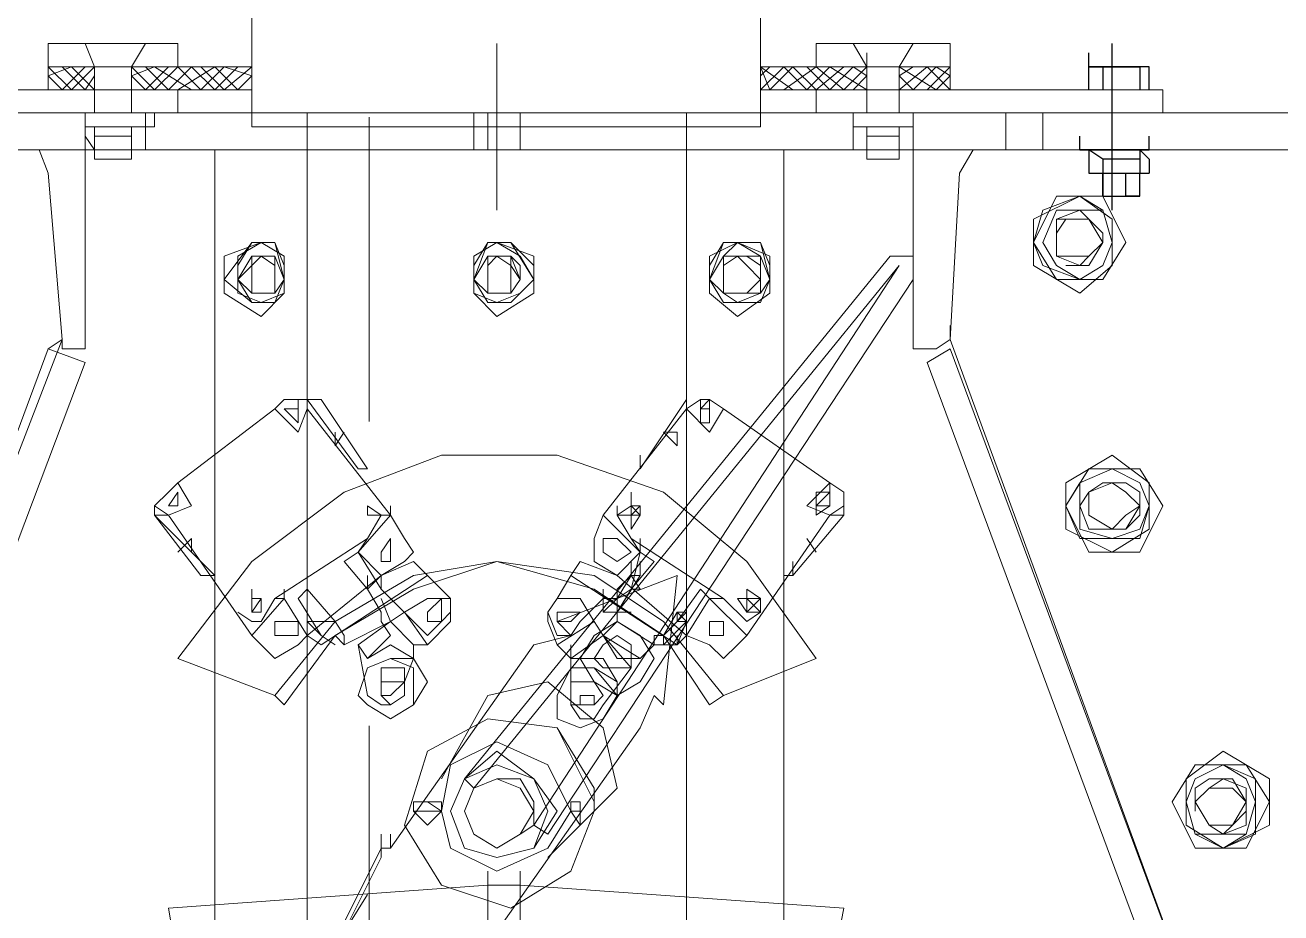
# Model space of a CAD drawing. Header units: millimetres. Extents: x 3220 to 226993, y 817 to 176024.
# Drawn here: x 158160.7 to 158553.4, y 89200.1 to 89477.9 of the extents above; entities that cross this region are included whole.
import ezdxf

# ---------------------------------------------------------------- set-up
doc = ezdxf.new("R2010")
doc.units = ezdxf.units.MM
doc.linetypes.add('AXES', pattern=[50.8, 31.75, -6.35, 6.35, -6.35])
doc.layers.add('Axe', color=1, linetype='AXES', lineweight=9)

# ---------------------------------------------------------------- blocks, each defined once
blk = doc.blocks.new('section c-d')
at = {"layer": 'Axe', "ltscale": 15}
blk.add_line((9000, -4000), (9000, 33323.92), dxfattribs=at)
blk = doc.blocks.new('ligne broyage L 2')
at = {"color": 7, "linetype": 'Continuous', "lineweight": 5, "true_color": 0x000007}
for points in [[(-76.67, 11641.87), (-76.67, 11909.49), (-76.67, 11909.49)], [(-76.67, 11641.87), (82.46, 11641.87), (82.46, 11686.71)], [(-140.32, 11660.67), (-140.32, 11665.01)], [(115.73, 11660.67), (115.73, 11665.01)], [(141.76, 11660.67), (141.76, 11665.01)], [(-140.32, 11657.78), (-133.09, 11660.67)], [(-133.09, 11653.44), (-140.32, 11660.67)], [(-135.98, 11653.44), (-128.75, 11660.67)], [(-128.75, 11653.44), (-135.98, 11660.67)], [(-133.09, 11653.44), (-125.85, 11660.67)], [(-125.85, 11653.44), (-133.09, 11660.67)], [(-125.85, 11657.78), (-125.85, 11660.67)], [(-114.28, 11660.67), (-109.94, 11660.67)], [(-114.28, 11657.78), (-107.05, 11660.67)], [(-107.05, 11653.44), (-114.28, 11660.67)], [(-109.94, 11653.44), (-102.71, 11660.67)], [(-102.71, 11653.44), (-109.94, 11660.67)], [(-107.05, 11653.44), (-99.81, 11660.67)], [(-95.47, 11653.44), (-107.05, 11660.67)], [(-102.71, 11653.44), (-95.47, 11660.67)], [(-99.81, 11653.44), (-88.24, 11660.67)], [(-92.58, 11653.44), (-99.81, 11660.67)], [(-88.24, 11653.44), (-95.47, 11660.67)], [(-92.58, 11653.44), (-85.35, 11660.67)], [(-85.35, 11653.44), (-92.58, 11660.67)], [(-88.24, 11653.44), (-81.01, 11660.67)], [(-81.01, 11653.44), (-88.24, 11660.67)], [(-85.35, 11653.44), (-76.67, 11660.67)], [(-76.67, 11657.78), (-85.35, 11660.67)], [(85.35, 11653.44), (82.46, 11660.67), (92.58, 11653.44)], [(82.46, 11657.78), (85.35, 11660.67)], [(82.46, 11653.44), (89.69, 11660.67)], [(85.35, 11653.44), (92.58, 11660.67)], [(96.92, 11653.44), (89.69, 11660.67)], [(89.69, 11653.44), (99.81, 11660.67)], [(99.81, 11653.44), (92.58, 11660.67)], [(104.15, 11653.44), (96.92, 11660.67)], [(96.92, 11653.44), (104.15, 11660.67)], [(108.49, 11653.44), (99.81, 11660.67)], [(99.81, 11653.44), (108.49, 11660.67)], [(115.73, 11653.44), (104.15, 11660.67)], [(104.15, 11653.44), (111.39, 11660.67)], [(108.49, 11653.44), (115.73, 11660.67)], [(115.73, 11657.78), (111.39, 11660.67)], [(137.43, 11653.44), (125.85, 11660.67)], [(125.85, 11657.78), (130.19, 11660.67)], [(125.85, 11653.44), (134.53, 11660.67)], [(130.19, 11653.44), (137.43, 11660.67)], [(141.76, 11653.44), (134.53, 11660.67)], [(134.53, 11653.44), (141.76, 11660.67)], [(141.76, 11657.78), (137.43, 11660.67)], [(-135.98, 11653.44), (-140.32, 11657.78)], [(-128.75, 11653.44), (-125.85, 11657.78)], [(-125.85, 11653.44), (-125.85, 11657.78)], [(-109.94, 11653.44), (-114.28, 11657.78)], [(-81.01, 11653.44), (-76.67, 11657.78)], [(82.46, 11653.44), (82.46, 11657.78), (82.46, 11657.78)], [(111.39, 11653.44), (115.73, 11657.78)], [(125.85, 11653.44), (125.85, 11657.78)], [(130.19, 11653.44), (125.85, 11657.78)], [(137.43, 11653.44), (141.76, 11657.78)], [(-109.94, 11646.21), (-655.3, 11646.21), (-655.3, 11646.21)], [(-128.75, 11572.43), (-128.75, 11646.21)], [(-109.94, 11634.64), (-109.94, 11646.21)], [(111.39, 11646.21), (-109.94, 11646.21), (-109.94, 11646.21)], [(-109.94, 11634.64), (-109.94, 11646.21), (-109.94, 11646.21)], [(-59.31, 11646.21), (-109.94, 11646.21)], [(-59.31, 10824.55), (-59.31, 11646.21), (-59.31, 11646.21)], [(-59.31, 10815.87), (-59.31, 11646.21), (-59.31, 11646.21)], [(-7.23, 11646.21), (-7.23, 11634.64)], [(-2.89, 11646.21), (-2.89, 11634.64)], [(7.23, 11634.64), (7.23, 11646.21)], [(7.23, 11634.64), (7.23, 11646.21)], [(59.31, 11646.21), (59.31, 10824.55), (59.31, 10824.55)], [(59.31, 11646.21), (59.31, 10815.87), (59.31, 10815.87)], [(111.39, 11646.21), (59.31, 11646.21), (59.31, 11646.21)], [(111.39, 11646.21), (655.3, 11646.21), (655.3, 11646.21)], [(111.39, 11634.64), (655.3, 11634.64), (655.3, 11646.21)], [(111.39, 11646.21), (111.39, 11634.64)], [(111.39, 11634.64), (111.39, 11646.21)], [(130.19, 11572.43), (130.19, 11646.21)], [(130.19, 11646.21), (329.82, 11646.21), (329.82, 11646.21)], [(159.12, 11646.21), (159.12, 11634.64)], [(170.7, 11634.64), (170.7, 11646.21)], [(-109.94, 11634.64), (-655.3, 11634.64)], [(-140.32, 11627.4), (-143.21, 11634.64), (-154.78, 11634.64)], [(-140.32, 11627.4), (-143.21, 11634.64), (-154.78, 11634.64)], [(111.39, 11634.64), (-109.94, 11634.64)], [(-88.24, 10846.25), (-88.24, 11634.64), (-88.24, 11634.64)], [(89.69, 11634.64), (89.69, 10846.25), (89.69, 10846.25)], [(156.23, 11634.64), (149, 11634.64), (144.66, 11627.4)], [(156.23, 11634.64), (149, 11634.64), (144.66, 11627.4)], [(308.12, 11634.64), (156.23, 11634.64)], [(308.12, 11634.64), (156.23, 11634.64), (156.23, 11634.64)], [(-221.33, 11354), (-135.98, 11575.33), (-140.32, 11627.4)], [(-140.32, 11627.4), (-135.98, 11575.33)], [(-140.32, 11627.4), (-135.98, 11575.33)], [(144.66, 11627.4), (141.76, 11575.33)], [(222.77, 11354), (141.76, 11575.33), (144.66, 11627.4)], [(167.8, 11598.47), (182.27, 11589.79), (192.4, 11598.47), (192.4, 11612.94), (182.27, 11620.17), (167.8, 11612.94)], [(175.04, 11620.17), (167.8, 11605.7), (167.8, 11605.7)], [(189.5, 11594.13), (196.73, 11605.7), (189.5, 11620.17), (175.04, 11620.17)], [(167.8, 11598.47), (167.8, 11612.94), (167.8, 11612.94)], [(177.93, 11598.47), (185.16, 11598.47), (189.5, 11605.7), (189.5, 11608.6), (185.16, 11612.94), (177.93, 11612.94), (175.04, 11608.6), (175.04, 11605.7)], [(-85.35, 11601.36), (-73.78, 11605.7), (-73.78, 11605.7)], [(-76.67, 11605.7), (-85.35, 11594.13), (-76.67, 11586.9)], [(-69.44, 11605.7), (-66.54, 11594.13), (-66.54, 11601.36), (-73.78, 11605.7), (-81.01, 11601.36), (-81.01, 11589.79), (-73.78, 11586.9), (-66.54, 11589.79), (-66.54, 11594.13)], [(-76.67, 11605.7), (-81.01, 11598.47), (-81.01, 11594.13), (-76.67, 11586.9)], [(-69.44, 11605.7), (-76.67, 11605.7)], [(-73.78, 11605.7), (-66.54, 11601.36), (-66.54, 11589.79)], [(-69.44, 11586.9), (-66.54, 11594.13), (-66.54, 11598.47), (-69.44, 11605.7)], [(-2.89, 11605.7), (-7.23, 11594.13)], [(11.57, 11601.36), (0, 11605.7), (-7.23, 11601.36), (-7.23, 11589.79)], [(-2.89, 11605.7), (-7.23, 11598.47), (-7.23, 11594.13), (-2.89, 11586.9)], [(4.34, 11605.7), (-2.89, 11605.7)], [(11.57, 11594.13), (4.34, 11605.7)], [(4.34, 11586.9), (11.57, 11594.13), (11.57, 11598.47), (4.34, 11605.7)], [(75.22, 11605.7), (66.54, 11601.36), (66.54, 11589.79)], [(70.88, 11605.7), (66.54, 11594.13)], [(82.46, 11605.7), (85.35, 11594.13), (82.46, 11601.36), (75.22, 11605.7), (70.88, 11601.36), (66.54, 11594.13), (70.88, 11589.79), (75.22, 11586.9), (82.46, 11589.79), (85.35, 11594.13)], [(70.88, 11605.7), (66.54, 11598.47), (66.54, 11594.13), (70.88, 11586.9)], [(82.46, 11605.7), (70.88, 11605.7)], [(85.35, 11589.79), (85.35, 11601.36), (75.22, 11605.7)], [(82.46, 11586.9), (85.35, 11594.13), (85.35, 11598.47), (82.46, 11605.7)], [(189.5, 11594.13), (175.04, 11594.13), (167.8, 11605.7)], [(-85.35, 11589.79), (-85.35, 11601.36), (-85.35, 11601.36)], [(-73.78, 11589.79), (-69.44, 11589.79), (-69.44, 11601.36), (-76.67, 11601.36), (-76.67, 11598.47), (-81.01, 11594.13)], [(-73.78, 11589.79), (-69.44, 11589.79), (-69.44, 11598.47), (-73.78, 11601.36), (-76.67, 11601.36), (-76.67, 11594.13)], [(122.96, 11601.36), (-10.13, 11437.9), (-7.23, 11435.01)], [(125.85, 11598.47), (11.57, 11423.43), (7.23, 11420.54), (11.57, 11423.43), (11.57, 11430.67), (7.23, 11437.9), (0, 11437.9), (-7.23, 11435.01), (-10.13, 11427.77), (-7.23, 11420.54), (0, 11416.2), (7.23, 11420.54)], [(-7.23, 11435.01), (125.85, 11598.47), (125.85, 11598.47)], [(0, 11589.79), (4.34, 11589.79), (4.34, 11601.36), (0, 11601.36), (-2.89, 11598.47), (-2.89, 11594.13)], [(0, 11589.79), (4.34, 11589.79), (7.23, 11594.13), (7.23, 11598.47), (4.34, 11601.36), (0, 11601.36), (-2.89, 11598.47), (-2.89, 11594.13)], [(11.57, 11601.36), (11.57, 11589.79)], [(11.57, 11423.43), (15.91, 11420.54), (130.19, 11594.13), (130.19, 11601.36), (122.96, 11601.36)], [(75.22, 11589.79), (78.12, 11589.79), (82.46, 11594.13), (82.46, 11598.47), (78.12, 11601.36), (75.22, 11601.36), (70.88, 11598.47), (70.88, 11594.13)], [(75.22, 11589.79), (78.12, 11589.79), (82.46, 11594.13), (82.46, 11598.47), (78.12, 11601.36), (75.22, 11601.36), (70.88, 11598.47), (70.88, 11594.13)], [(-76.67, 11586.9), (-69.44, 11586.9), (-66.54, 11594.13)], [(-7.23, 11594.13), (-2.89, 11586.9)], [(4.34, 11586.9), (11.57, 11594.13)], [(66.54, 11594.13), (70.88, 11586.9)], [(82.46, 11586.9), (85.35, 11594.13)], [(-73.78, 11582.56), (-85.35, 11589.79), (-85.35, 11589.79)], [(-66.54, 11589.79), (-73.78, 11582.56)], [(0, 11582.56), (-7.23, 11589.79)], [(-2.89, 11586.9), (4.34, 11586.9)], [(11.57, 11589.79), (0, 11582.56)], [(75.22, 11582.56), (66.54, 11589.79), (66.54, 11589.79)], [(70.88, 11586.9), (82.46, 11586.9)], [(85.35, 11589.79), (75.22, 11582.56)], [(141.76, 11575.33), (141.76, 11579.67)], [(-135.98, 11575.33), (-140.32, 11572.43)], [(-135.98, 11575.33), (-135.98, 11572.43), (-128.75, 11572.43)], [(134.53, 11572.43), (137.43, 11572.43), (141.76, 11575.33)], [(141.76, 11575.33), (222.77, 11354)], [(-221.33, 11354), (-140.32, 11572.43), (-128.75, 11568.09)], [(134.53, 11572.43), (130.19, 11572.43)], [(215.54, 11349.66), (134.53, 11568.09), (141.76, 11572.43)], [(315.35, 11242.61), (222.77, 11354), (141.76, 11572.43)], [(-306.67, 11238.27), (-214.09, 11345.32), (-211.2, 11349.66), (-128.75, 11568.09)], [(59.31, 11556.52), (59.31, 11560.86)], [(-62.2, 11546.39), (-69.44, 11553.63), (-66.54, 11556.52)], [(-59.31, 11556.52), (-66.54, 11556.52), (-66.54, 11556.52)], [(-62.2, 11553.63), (-62.2, 11556.52)], [(-59.31, 11556.52), (-59.31, 11553.63), (-62.2, 11546.39)], [(-54.97, 11556.52), (-59.31, 11556.52)], [(-59.31, 11556.52), (-59.31, 11553.63)], [(-59.31, 11556.52), (-43.4, 11534.82), (-43.4, 11534.82)], [(-54.97, 11556.52), (-40.5, 11534.82)], [(63.65, 11556.52), (59.31, 11553.63), (66.54, 11546.39), (70.88, 11553.63)], [(59.31, 11553.63), (59.31, 11556.52)], [(66.54, 11556.52), (63.65, 11556.52), (63.65, 11556.52)], [(63.65, 11553.63), (63.65, 11556.52), (63.65, 11556.52)], [(63.65, 11553.63), (63.65, 11556.52), (63.65, 11556.52)], [(66.54, 11553.63), (66.54, 11556.52), (63.65, 11553.63), (63.65, 11549.29), (66.54, 11549.29), (66.54, 11553.63), (63.65, 11553.63)], [(70.88, 11553.63), (66.54, 11556.52), (66.54, 11556.52)], [(66.54, 11553.63), (66.54, 11556.52), (66.54, 11556.52)], [(66.54, 11553.63), (66.54, 11556.52), (66.54, 11556.52)], [(66.54, 11553.63), (66.54, 11556.52), (66.54, 11556.52)], [(-69.44, 11553.63), (-99.81, 11530.48), (-99.81, 11530.48)], [(-62.2, 11549.29), (-62.2, 11553.63), (-66.54, 11553.63)], [(-33.27, 11520.36), (-59.31, 11553.63)], [(59.31, 11553.63), (33.27, 11520.36)], [(63.65, 11549.29), (66.54, 11549.29), (66.54, 11553.63), (63.65, 11553.63)], [(63.65, 11549.29), (63.65, 11553.63), (63.65, 11553.63)], [(63.65, 11553.63), (63.65, 11549.29), (66.54, 11549.29)], [(66.54, 11553.63), (63.65, 11553.63), (63.65, 11553.63)], [(63.65, 11553.63), (66.54, 11553.63), (66.54, 11553.63)], [(66.54, 11549.29), (66.54, 11553.63), (66.54, 11553.63)], [(66.54, 11549.29), (66.54, 11553.63), (66.54, 11553.63)], [(66.54, 11549.29), (66.54, 11553.63), (66.54, 11553.63)], [(66.54, 11549.29), (66.54, 11553.63), (66.54, 11553.63)], [(104.15, 11530.48), (70.88, 11553.63), (70.88, 11553.63)], [(-50.63, 11542.05), (-47.74, 11546.39), (-47.74, 11546.39)], [(-50.63, 11546.39), (-50.63, 11542.05), (-50.63, 11542.05)], [(99.81, 11475.51), (78.12, 11505.89), (52.08, 11527.59), (18.81, 11539.16), (-17.36, 11539.16), (-47.74, 11527.59), (-76.67, 11505.89), (-99.81, 11475.51)], [(44.84, 11534.82), (44.84, 11539.16), (44.84, 11539.16)], [(177.93, 11530.48), (192.4, 11539.16), (192.4, 11539.16)], [(177.93, 11516.02), (192.4, 11508.78), (203.97, 11516.02), (203.97, 11530.48), (192.4, 11539.16)], [(-43.4, 11534.82), (-40.5, 11534.82)], [(208.31, 11523.25), (201.07, 11534.82), (185.16, 11534.82), (177.93, 11523.25)], [(-102.71, 11527.59), (-107.05, 11523.25), (-107.05, 11523.25)], [(-99.81, 11530.48), (-102.71, 11527.59), (-102.71, 11527.59)], [(-99.81, 11523.25), (-99.81, 11527.59), (-102.71, 11523.25)], [(-95.47, 11523.25), (-99.81, 11530.48)], [(-99.81, 11523.25), (-99.81, 11527.59)], [(41.95, 11523.25), (41.95, 11527.59), (41.95, 11527.59)], [(41.95, 11523.25), (41.95, 11527.59), (41.95, 11527.59)], [(41.95, 11523.25), (41.95, 11527.59), (41.95, 11527.59)], [(96.92, 11523.25), (104.15, 11530.48), (108.49, 11527.59)], [(99.81, 11523.25), (99.81, 11527.59), (99.81, 11527.59)], [(99.81, 11523.25), (104.15, 11527.59), (104.15, 11527.59)], [(99.81, 11523.25), (99.81, 11527.59), (99.81, 11527.59)], [(99.81, 11523.25), (99.81, 11527.59), (99.81, 11527.59)], [(99.81, 11523.25), (99.81, 11527.59), (99.81, 11527.59)], [(99.81, 11523.25), (99.81, 11527.59)], [(104.15, 11527.59), (104.15, 11530.48)], [(104.15, 11523.25), (104.15, 11527.59), (104.15, 11527.59)], [(104.15, 11523.25), (104.15, 11527.59), (104.15, 11527.59)], [(104.15, 11523.25), (104.15, 11527.59), (104.15, 11527.59)], [(104.15, 11527.59), (104.15, 11523.25), (104.15, 11523.25)], [(104.15, 11523.25), (104.15, 11527.59), (104.15, 11527.59)], [(108.49, 11523.25), (108.49, 11527.59), (108.49, 11527.59)], [(177.93, 11516.02), (177.93, 11530.48), (177.93, 11530.48)], [(189.5, 11516.02), (196.73, 11516.02), (201.07, 11520.36), (201.07, 11527.59), (196.73, 11530.48), (189.5, 11530.48), (185.16, 11527.59), (185.16, 11520.36)], [(-107.05, 11520.36), (-107.05, 11523.25)], [(-107.05, 11523.25), (-102.71, 11520.36), (-95.47, 11523.25)], [(-40.5, 11520.36), (-40.5, 11523.25)], [(-36.16, 11520.36), (-33.27, 11520.36), (-33.27, 11523.25)], [(37.61, 11523.25), (37.61, 11520.36), (37.61, 11520.36)], [(41.95, 11520.36), (41.95, 11523.25)], [(41.95, 11523.25), (41.95, 11520.36), (41.95, 11520.36)], [(41.95, 11520.36), (44.84, 11523.25), (44.84, 11523.25)], [(41.95, 11520.36), (41.95, 11523.25), (41.95, 11523.25)], [(44.84, 11523.25), (41.95, 11523.25), (41.95, 11523.25)], [(41.95, 11520.36), (41.95, 11523.25), (41.95, 11523.25)], [(41.95, 11520.36), (41.95, 11523.25), (41.95, 11523.25)], [(41.95, 11520.36), (41.95, 11523.25), (41.95, 11523.25)], [(108.49, 11523.25), (104.15, 11520.36), (96.92, 11523.25)], [(104.15, 11523.25), (99.81, 11523.25), (99.81, 11523.25)], [(104.15, 11523.25), (99.81, 11523.25), (99.81, 11523.25)], [(108.49, 11520.36), (108.49, 11523.25), (108.49, 11523.25)], [(201.07, 11508.78), (185.16, 11508.78), (177.93, 11523.25)], [(201.07, 11508.78), (208.31, 11523.25), (208.31, 11523.25)], [(-92.58, 11501.55), (-107.05, 11520.36), (-88.24, 11501.55)], [(-102.71, 11520.36), (-107.05, 11520.36)], [(-102.71, 11520.36), (-76.67, 11482.74)], [(-33.27, 11520.36), (-43.4, 11508.78), (-43.4, 11508.78)], [(-36.16, 11520.36), (-40.5, 11513.12)], [(-28.93, 11513.12), (-33.27, 11520.36)], [(30.38, 11505.89), (37.61, 11501.55), (44.84, 11508.78), (33.27, 11520.36)], [(30.38, 11513.12), (33.27, 11520.36)], [(44.84, 11508.78), (41.95, 11513.12), (37.61, 11520.36)], [(44.84, 11520.36), (41.95, 11520.36), (41.95, 11520.36)], [(41.95, 11520.36), (44.84, 11520.36), (44.84, 11520.36)], [(78.12, 11482.74), (104.15, 11520.36)], [(108.49, 11520.36), (92.58, 11501.55), (89.69, 11501.55)], [(108.49, 11520.36), (92.58, 11501.55)], [(108.49, 11520.36), (104.15, 11520.36), (104.15, 11520.36)], [(-99.81, 11508.78), (-95.47, 11513.12), (-95.47, 11508.78)], [(-40.5, 11513.12), (-69.44, 11494.32)], [(-40.5, 11513.12), (-43.4, 11508.78)], [(-33.27, 11513.12), (-36.16, 11508.78)], [(-33.27, 11508.78), (-33.27, 11513.12), (-33.27, 11513.12)], [(-28.93, 11505.89), (-26.04, 11508.78), (-28.93, 11513.12)], [(30.38, 11513.12), (30.38, 11505.89), (30.38, 11505.89)], [(37.61, 11513.12), (33.27, 11513.12), (33.27, 11508.78)], [(37.61, 11513.12), (41.95, 11508.78), (41.95, 11508.78)], [(70.88, 11494.32), (41.95, 11513.12), (41.95, 11513.12)], [(44.84, 11508.78), (44.84, 11513.12)], [(-43.4, 11508.78), (-47.74, 11505.89)], [(-36.16, 11497.21), (-43.4, 11508.78)], [(-28.93, 11505.89), (-36.16, 11501.55), (-43.4, 11508.78)], [(-36.16, 11508.78), (-36.16, 11505.89), (-33.27, 11505.89)], [(-33.27, 11505.89), (-33.27, 11508.78)], [(37.61, 11505.89), (33.27, 11508.78)], [(37.61, 11505.89), (41.95, 11508.78), (41.95, 11508.78)], [(44.84, 11508.78), (41.95, 11497.21)], [(49.18, 11505.89), (44.84, 11508.78)], [(-88.24, 11501.55), (-88.24, 11505.89)], [(66.54, 11461.05), (70.88, 11463.94), (52.08, 11487.08), (30.38, 11501.55), (0, 11505.89), (-26.04, 11501.55), (-50.63, 11487.08), (-69.44, 11463.94)], [(66.54, 11461.05), (52.08, 11482.74), (30.38, 11497.21), (0, 11505.89), (-26.04, 11497.21), (-50.63, 11482.74), (-66.54, 11461.05)], [(-36.16, 11497.21), (-36.16, 11501.55), (-40.5, 11497.21), (-47.74, 11505.89)], [(-36.16, 11501.55), (-26.04, 11505.89), (-21.7, 11501.55)], [(37.61, 11501.55), (26.04, 11505.89), (23.15, 11501.55)], [(41.95, 11497.21), (49.18, 11505.89)], [(41.95, 11501.55), (41.95, 11505.89)], [(44.84, 11501.55), (44.84, 11505.89)], [(92.58, 11501.55), (92.58, 11505.89)], [(-92.58, 11501.55), (-88.24, 11501.55)], [(-59.31, 11482.74), (-54.97, 11479.85), (-21.7, 11501.55)], [(-59.31, 11482.74), (-36.16, 11501.55)], [(-40.5, 11497.21), (-40.5, 11501.55)], [(-21.7, 11501.55), (-14.47, 11494.32)], [(23.15, 11501.55), (18.81, 11494.32), (15.91, 11489.98), (18.81, 11482.74), (23.15, 11482.74), (26.04, 11487.08), (33.27, 11494.32)], [(44.84, 11453.81), (49.18, 11463.94), (52.08, 11461.05), (56.42, 11501.55), (18.81, 11487.08)], [(23.15, 11501.55), (56.42, 11479.85)], [(37.61, 11497.21), (41.95, 11501.55)], [(37.61, 11501.55), (59.31, 11482.74)], [(37.61, 11489.98), (44.84, 11501.55), (44.84, 11501.55)], [(37.61, 11494.32), (41.95, 11501.55), (41.95, 11501.55)], [(37.61, 11489.98), (44.84, 11501.55)], [(41.95, 11501.55), (37.61, 11494.32)], [(41.95, 11501.55), (44.84, 11497.21), (41.95, 11497.21)], [(-76.67, 11494.32), (-76.67, 11497.21)], [(-66.54, 11494.32), (-66.54, 11497.21)], [(-59.31, 11497.21), (-62.2, 11494.32)], [(-50.63, 11487.08), (-59.31, 11497.21)], [(-40.5, 11497.21), (-36.16, 11489.98)], [(-33.27, 11494.32), (-36.16, 11497.21)], [(33.27, 11494.32), (33.27, 11497.21), (33.27, 11497.21)], [(33.27, 11494.32), (33.27, 11497.21)], [(37.61, 11494.32), (41.95, 11497.21), (37.61, 11489.98)], [(37.61, 11494.32), (37.61, 11497.21), (37.61, 11497.21)], [(37.61, 11494.32), (37.61, 11497.21)], [(59.31, 11482.74), (59.31, 11487.08), (56.42, 11487.08), (63.65, 11497.21)], [(66.54, 11494.32), (63.65, 11497.21)], [(78.12, 11494.32), (78.12, 11497.21)], [(78.12, 11494.32), (78.12, 11497.21), (78.12, 11497.21)], [(78.12, 11494.32), (78.12, 11497.21), (78.12, 11497.21)], [(-76.67, 11489.98), (-73.78, 11494.32), (-76.67, 11494.32)], [(-76.67, 11482.74), (-66.54, 11494.32), (-59.31, 11482.74)], [(-66.54, 11494.32), (-69.44, 11494.32), (-73.78, 11487.08)], [(-62.2, 11494.32), (-54.97, 11482.74)], [(-33.27, 11487.08), (-36.16, 11494.32)], [(-33.27, 11494.32), (-26.04, 11487.08)], [(-21.7, 11494.32), (-28.93, 11489.98), (-28.93, 11489.98)], [(-26.04, 11487.08), (-21.7, 11482.74), (-17.36, 11487.08), (-14.47, 11489.98), (-14.47, 11494.32)], [(-14.47, 11487.08), (-14.47, 11494.32), (-21.7, 11494.32)], [(26.04, 11494.32), (18.81, 11494.32), (15.91, 11489.98), (15.91, 11487.08)], [(30.38, 11487.08), (26.04, 11494.32)], [(33.27, 11489.98), (33.27, 11494.32)], [(37.61, 11489.98), (37.61, 11494.32), (33.27, 11494.32), (33.27, 11489.98)], [(37.61, 11494.32), (33.27, 11489.98), (33.27, 11489.98)], [(33.27, 11489.98), (33.27, 11494.32)], [(37.61, 11489.98), (37.61, 11494.32), (37.61, 11494.32)], [(37.61, 11489.98), (37.61, 11494.32)], [(37.61, 11489.98), (37.61, 11494.32), (37.61, 11494.32)], [(37.61, 11489.98), (37.61, 11494.32)], [(37.61, 11489.98), (37.61, 11494.32)], [(37.61, 11489.98), (37.61, 11494.32)], [(59.31, 11482.74), (66.54, 11494.32)], [(78.12, 11482.74), (66.54, 11494.32), (59.31, 11482.74)], [(70.88, 11494.32), (66.54, 11494.32)], [(78.12, 11487.08), (70.88, 11494.32)], [(82.46, 11489.98), (82.46, 11494.32), (78.12, 11494.32), (82.46, 11494.32)], [(78.12, 11489.98), (78.12, 11494.32), (78.12, 11494.32)], [(82.46, 11494.32), (78.12, 11494.32), (78.12, 11489.98), (78.12, 11494.32)], [(78.12, 11494.32), (82.46, 11489.98), (82.46, 11489.98)], [(78.12, 11489.98), (82.46, 11494.32), (78.12, 11494.32)], [(-81.01, 11489.98), (-76.67, 11487.08), (-73.78, 11487.08)], [(-36.16, 11487.08), (-36.16, 11489.98)], [(-28.93, 11489.98), (-33.27, 11487.08)], [(-28.93, 11489.98), (-21.7, 11479.85), (-14.47, 11487.08)], [(37.61, 11489.98), (33.27, 11489.98), (33.27, 11489.98)], [(37.61, 11487.08), (37.61, 11489.98)], [(37.61, 11489.98), (37.61, 11487.08)], [(37.61, 11489.98), (41.95, 11489.98), (41.95, 11489.98)], [(52.08, 11482.74), (59.31, 11489.98), (59.31, 11487.08), (56.42, 11489.98)], [(56.42, 11489.98), (52.08, 11482.74), (52.08, 11482.74)], [(56.42, 11487.08), (56.42, 11489.98)], [(59.31, 11489.98), (56.42, 11489.98), (56.42, 11489.98)], [(59.31, 11487.08), (59.31, 11489.98), (59.31, 11489.98)], [(78.12, 11487.08), (82.46, 11489.98), (82.46, 11489.98)], [(-69.44, 11487.08), (-69.44, 11482.74), (-66.54, 11482.74)], [(-66.54, 11487.08), (-69.44, 11487.08), (-69.44, 11487.08)], [(-62.2, 11482.74), (-62.2, 11487.08), (-66.54, 11487.08)], [(-59.31, 11487.08), (-50.63, 11487.08), (-50.63, 11487.08)], [(-54.97, 11482.74), (-59.31, 11487.08)], [(-47.74, 11482.74), (-50.63, 11487.08)], [(-47.74, 11479.85), (-33.27, 11487.08)], [(-33.27, 11487.08), (-43.4, 11479.85), (-40.5, 11463.94)], [(-33.27, 11482.74), (-36.16, 11487.08)], [(-21.7, 11479.85), (-26.04, 11479.85), (-33.27, 11487.08)], [(15.91, 11487.08), (18.81, 11479.85)], [(18.81, 11479.85), (30.38, 11487.08)], [(23.15, 11482.74), (18.81, 11487.08)], [(33.27, 11482.74), (30.38, 11487.08)], [(37.61, 11487.08), (33.27, 11482.74)], [(37.61, 11487.08), (49.18, 11479.85)], [(56.42, 11487.08), (52.08, 11482.74)], [(56.42, 11479.85), (52.08, 11479.85), (59.31, 11487.08)], [(56.42, 11479.85), (59.31, 11487.08)], [(66.54, 11487.08), (70.88, 11487.08)], [(66.54, 11482.74), (66.54, 11487.08)], [(66.54, 11487.08), (66.54, 11482.74), (70.88, 11482.74), (70.88, 11487.08)], [(-73.78, 11479.85), (-76.67, 11482.74)], [(-66.54, 11482.74), (-62.2, 11482.74)], [(-59.31, 11482.74), (-62.2, 11479.85)], [(-54.97, 11482.74), (-50.63, 11479.85)], [(-50.63, 11482.74), (-47.74, 11479.85)], [(-47.74, 11479.85), (-47.74, 11482.74)], [(-33.27, 11482.74), (-36.16, 11479.85), (-40.5, 11475.51)], [(-40.5, 11475.51), (-33.27, 11482.74)], [(11.57, 11479.85), (23.15, 11482.74)], [(33.27, 11482.74), (23.15, 11475.51)], [(41.95, 11472.62), (33.27, 11482.74), (33.27, 11482.74)], [(33.27, 11482.74), (44.84, 11475.51)], [(33.27, 11482.74), (37.61, 11475.51), (44.84, 11475.51)], [(49.18, 11479.85), (49.18, 11482.74)], [(49.18, 11482.74), (52.08, 11482.74), (52.08, 11482.74)], [(49.18, 11482.74), (49.18, 11479.85)], [(52.08, 11479.85), (52.08, 11482.74), (52.08, 11482.74)], [(52.08, 11479.85), (52.08, 11482.74), (52.08, 11482.74)], [(56.42, 11479.85), (56.42, 11482.74), (56.42, 11482.74)], [(56.42, 11479.85), (59.31, 11482.74), (59.31, 11482.74)], [(56.42, 11479.85), (59.31, 11482.74)], [(56.42, 11479.85), (56.42, 11482.74), (56.42, 11482.74)], [(59.31, 11482.74), (66.54, 11479.85), (70.88, 11475.51), (75.22, 11479.85)], [(75.22, 11479.85), (78.12, 11482.74)], [(-73.78, 11479.85), (-69.44, 11475.51), (-62.2, 11479.85)], [(-43.4, 11479.85), (-40.5, 11475.51)], [(-26.04, 11475.51), (-33.27, 11479.85), (-40.5, 11475.51)], [(-33.27, 11416.2), (11.57, 11479.85)], [(-26.04, 11479.85), (-26.04, 11475.51), (-28.93, 11468.28)], [(18.81, 11479.85), (23.15, 11475.51), (23.15, 11475.51)], [(23.15, 11475.51), (23.15, 11479.85)], [(44.84, 11475.51), (49.18, 11479.85)], [(49.18, 11479.85), (52.08, 11479.85)], [(52.08, 11479.85), (56.42, 11479.85), (56.42, 11479.85)], [(-99.81, 11475.51), (-69.44, 11463.94)], [(-40.5, 11472.62), (-43.4, 11463.94), (-40.5, 11461.05), (-33.27, 11456.71), (-26.04, 11461.05), (-21.7, 11468.28)], [(-40.5, 11472.62), (-43.4, 11463.94), (-40.5, 11461.05), (-33.27, 11456.71), (-26.04, 11461.05), (-26.04, 11468.28)], [(-26.04, 11475.51), (-33.27, 11475.51), (-40.5, 11472.62)], [(-26.04, 11472.62), (-33.27, 11475.51), (-40.5, 11472.62)], [(-21.7, 11468.28), (-26.04, 11475.51), (-26.04, 11475.51)], [(-26.04, 11468.28), (-26.04, 11472.62), (-26.04, 11472.62)], [(23.15, 11472.62), (18.81, 11463.94), (18.81, 11456.71), (26.04, 11453.81), (33.27, 11456.71), (37.61, 11463.94)], [(37.61, 11468.28), (33.27, 11475.51), (23.15, 11475.51)], [(23.15, 11475.51), (23.15, 11463.94)], [(37.61, 11468.28), (30.38, 11472.62), (23.15, 11472.62)], [(33.27, 11461.05), (41.95, 11472.62)], [(70.88, 11463.94), (99.81, 11475.51)], [(-40.5, 11463.94), (-36.16, 11461.05), (-33.27, 11461.05), (-28.93, 11463.94), (-28.93, 11468.28)], [(37.61, 11435.01), (33.27, 11453.81), (15.91, 11468.28), (-2.89, 11463.94)], [(37.61, 11463.94), (37.61, 11468.28)], [(37.61, 11463.94), (37.61, 11468.28)], [(-69.44, 11463.94), (-66.54, 11461.05), (-66.54, 11461.05)], [(-17.36, 11437.9), (-2.89, 11463.94)], [(23.15, 11463.94), (23.15, 11461.05), (26.04, 11456.71), (30.38, 11456.71), (33.27, 11461.05)], [(-2.89, 11456.71), (-21.7, 11446.58), (-28.93, 11423.43)], [(-2.89, 11456.71), (-21.7, 11446.58), (-28.93, 11423.43)], [(30.38, 11435.01), (18.81, 11453.81), (-2.89, 11456.71)], [(30.38, 11430.67), (18.81, 11453.81), (-2.89, 11456.71)], [(44.84, 11453.81), (0, 11390.16)], [(241.58, 11437.9), (227.11, 11446.58), (215.54, 11437.9)], [(215.54, 11423.43), (227.11, 11416.2), (241.58, 11423.43), (241.58, 11437.9), (227.11, 11446.58), (215.54, 11437.9)], [(241.58, 11430.67), (234.35, 11442.24), (218.43, 11442.24), (211.2, 11430.67)], [(215.54, 11437.9), (215.54, 11423.43), (227.11, 11416.2)], [(215.54, 11423.43), (215.54, 11437.9), (215.54, 11437.9)], [(227.11, 11420.54), (230.01, 11423.43), (234.35, 11427.77), (234.35, 11430.67), (230.01, 11437.9), (222.77, 11437.9), (218.43, 11435.01), (218.43, 11427.77)], [(241.58, 11437.9), (241.58, 11423.43), (227.11, 11416.2)], [(37.61, 11435.01), (15.91, 11413.31), (15.91, 11413.31)], [(30.38, 11427.77), (30.38, 11435.01), (30.38, 11435.01)], [(-21.7, 11430.67), (-26.04, 11430.67), (-26.04, 11427.77)], [(-21.7, 11427.77), (-17.36, 11427.77), (-17.36, 11430.67), (-26.04, 11430.67), (-26.04, 11427.77)], [(-17.36, 11427.77), (-21.7, 11430.67), (-21.7, 11430.67)], [(26.04, 11427.77), (26.04, 11430.67), (26.04, 11430.67)], [(30.38, 11427.77), (30.38, 11430.67), (30.38, 11430.67)], [(234.35, 11416.2), (218.43, 11416.2), (211.2, 11430.67)], [(234.35, 11416.2), (241.58, 11430.67), (241.58, 11430.67)], [(-26.04, 11427.77), (-21.7, 11423.43), (-17.36, 11427.77)], [(4.34, 11397.4), (23.15, 11408.97), (30.38, 11427.77)], [(4.34, 11397.4), (23.15, 11408.97), (30.38, 11427.77)], [(-28.93, 11423.43), (-17.36, 11404.63), (4.34, 11397.4)], [(-28.93, 11423.43), (-17.36, 11404.63), (4.34, 11397.4)], [(11.57, 11423.43), (7.23, 11420.54)], [(-36.16, 11416.2), (-36.16, 11420.54)], [(-33.27, 11416.2), (-33.27, 11420.54), (-33.27, 11420.54)], [(-95.47, 11335.19), (-69.44, 11356.89), (-50.63, 11387.27), (-36.16, 11416.2)], [(-62.2, 11368.46), (-47.74, 11390.16), (-36.16, 11413.31)], [(-36.16, 11413.31), (-36.16, 11416.2)], [(-33.27, 11416.2), (-36.16, 11416.2), (-36.16, 11416.2)], [(-2.89, 11404.63), (-2.89, 11408.97), (-2.89, 11408.97)], [(7.23, 11404.63), (7.23, 11408.97)], [(7.23, 11404.63), (7.23, 11408.97), (7.23, 11408.97)], [(-102.71, 11397.4), (-2.89, 11404.63), (7.23, 11404.63)], [(-81.01, 11342.43), (-59.31, 11371.36), (-40.5, 11401.74)], [(-2.89, 11404.63), (-2.89, 11345.32), (7.23, 11345.32), (7.23, 11404.63)], [(7.23, 11404.63), (108.49, 11397.4), (96.92, 11338.09)], [(-102.71, 11397.4), (-92.58, 11338.09), (-92.58, 11338.09)]]:
    blk.add_lwpolyline(points, dxfattribs=at)
at = {"color": 7, "linetype": 'Continuous', "lineweight": 15, "true_color": 0x000007}
for points in [[(-99.81, 11660.67), (-99.81, 11667.91), (-140.32, 11667.91), (-140.32, 11660.67)], [(141.76, 11660.67), (141.76, 11667.91), (99.81, 11667.91), (99.81, 11660.67)], [(-76.67, 11653.44), (-76.67, 11660.67), (-140.32, 11660.67), (-140.32, 11653.44)], [(141.76, 11653.44), (141.76, 11660.67), (82.46, 11660.67), (82.46, 11653.44)], [(-99.81, 11646.21), (-99.81, 11653.44), (-206.86, 11653.44), (-206.86, 11646.21)], [(208.31, 11646.21), (208.31, 11653.44), (99.81, 11653.44), (99.81, 11646.21)]]:
    blk.add_lwpolyline(points, close=True, dxfattribs=at)
at = {"color": 5, "linetype": 'Continuous', "lineweight": 5, "true_color": 0x000005}
for points in [[(-125.85, 11660.67), (-128.75, 11667.91)], [(-114.28, 11646.21), (-114.28, 11660.67), (-109.94, 11667.91)], [(111.39, 11667.91), (115.73, 11660.67), (115.73, 11646.21)], [(125.85, 11660.67), (130.19, 11667.91)], [(-125.85, 11660.67), (-125.85, 11646.21), (-125.85, 11646.21)], [(125.85, 11660.67), (125.85, 11646.21), (125.85, 11646.21)], [(-128.75, 11646.21), (-107.05, 11646.21)], [(-128.75, 11638.97), (-128.75, 11646.21), (-128.75, 11646.21)], [(-107.05, 11646.21), (-107.05, 11641.87)], [(111.39, 11638.97), (111.39, 11646.21), (111.39, 11646.21)], [(130.19, 11646.21), (111.39, 11646.21)], [(130.19, 11646.21), (130.19, 11638.97), (130.19, 11638.97)], [(-125.85, 11641.87), (-128.75, 11641.87), (-128.75, 11641.87)], [(-128.75, 11641.87), (-107.05, 11641.87)], [(-125.85, 11638.97), (-125.85, 11641.87), (-114.28, 11641.87)], [(-114.28, 11641.87), (-114.28, 11638.97)], [(-109.94, 11641.87), (-114.28, 11641.87), (-114.28, 11641.87)], [(-109.94, 11641.87), (-109.94, 11638.97)], [(115.73, 11641.87), (111.39, 11641.87), (111.39, 11641.87)], [(130.19, 11641.87), (111.39, 11641.87)], [(125.85, 11641.87), (115.73, 11641.87)], [(115.73, 11641.87), (115.73, 11638.97)], [(125.85, 11641.87), (125.85, 11638.97)], [(130.19, 11641.87), (125.85, 11641.87), (125.85, 11641.87)], [(-128.75, 11638.97), (-125.85, 11634.64), (-125.85, 11638.97)], [(-125.85, 11638.97), (-114.28, 11638.97), (-114.28, 11634.64), (-109.94, 11634.64), (-109.94, 11638.97)], [(111.39, 11638.97), (111.39, 11634.64), (115.73, 11634.64), (115.73, 11638.97), (125.85, 11638.97)], [(125.85, 11638.97), (125.85, 11634.64), (130.19, 11634.64), (130.19, 11638.97)], [(-125.85, 11634.64), (-109.94, 11634.64)], [(-125.85, 11634.64), (-125.85, 11631.74), (-125.85, 11631.74)], [(-114.28, 11634.64), (-114.28, 11631.74), (-125.85, 11631.74)], [(115.73, 11634.64), (115.73, 11631.74)], [(130.19, 11634.64), (115.73, 11634.64)], [(125.85, 11634.64), (125.85, 11631.74)], [(125.85, 11634.64), (125.85, 11631.74)], [(115.73, 11631.74), (125.85, 11631.74), (125.85, 11631.74)], [(118.62, 11631.74), (115.73, 11631.74)], [(125.85, 11631.74), (118.62, 11631.74)]]:
    blk.add_lwpolyline(points, dxfattribs=at)
at = {"color": 1, "linetype": 'Continuous', "lineweight": 5, "true_color": 0x000001}
blk.add_lwpolyline([(0, 11615.83), (0, 11667.91)], dxfattribs=at)
at = {"color": 7, "linetype": 'Continuous', "lineweight": -2, "true_color": 0x000007}
for points in [[(185.16, 11660.67), (185.16, 11665.01), (185.16, 11665.01)], [(192.4, 11615.83), (192.4, 11667.91), (192.4, 11667.91)], [(189.5, 11660.67), (201.07, 11660.67), (185.16, 11660.67)], [(185.16, 11653.44), (185.16, 11660.67), (189.5, 11660.67)], [(189.5, 11660.67), (189.5, 11653.44), (189.5, 11653.44)], [(203.97, 11653.44), (203.97, 11660.67), (201.07, 11660.67), (201.07, 11653.44)], [(182.27, 11634.64), (182.27, 11638.97)], [(203.97, 11634.64), (203.97, 11638.97)], [(189.5, 11631.74), (185.16, 11634.64), (185.16, 11631.74)], [(203.97, 11631.74), (201.07, 11634.64), (201.07, 11627.4)], [(185.16, 11631.74), (185.16, 11627.4)], [(201.07, 11631.74), (189.5, 11631.74)], [(189.5, 11631.74), (189.5, 11627.4), (189.5, 11627.4)], [(203.97, 11631.74), (203.97, 11627.4)], [(185.16, 11627.4), (201.07, 11627.4)], [(185.16, 11627.4), (189.5, 11627.4), (189.5, 11627.4)], [(189.5, 11627.4), (201.07, 11627.4)], [(201.07, 11620.17), (196.73, 11620.17), (196.73, 11627.4)], [(201.07, 11620.17), (201.07, 11627.4), (203.97, 11627.4)], [(189.5, 11620.17), (201.07, 11620.17)], [(189.5, 11620.17), (196.73, 11620.17)]]:
    blk.add_lwpolyline(points, dxfattribs=at)
for points in [[(182.27, 11634.64), (203.97, 11634.64)], [(189.5, 11620.17), (189.5, 11627.4)]]:
    blk.add_lwpolyline(points, close=True, dxfattribs=at)
at = {"color": 7, "linetype": 'Continuous', "lineweight": 5, "true_color": 0x000007}
for points in [[(167.8, 11598.47), (182.27, 11589.79), (192.4, 11598.47), (192.4, 11612.94), (182.27, 11620.17), (167.8, 11612.94)], [(192.4, 11605.7), (189.5, 11615.83), (182.27, 11620.17), (170.7, 11615.83), (167.8, 11605.7), (170.7, 11598.47), (182.27, 11594.13), (189.5, 11598.47)], [(192.4, 11605.7), (189.5, 11615.83), (175.04, 11615.83), (170.7, 11605.7), (175.04, 11598.47), (182.27, 11594.13), (189.5, 11598.47)], [(192.4, 11605.7), (189.5, 11615.83), (175.04, 11615.83), (170.7, 11605.7), (175.04, 11598.47), (182.27, 11594.13), (189.5, 11598.47)], [(189.5, 11605.7), (185.16, 11612.94), (182.27, 11615.83), (175.04, 11612.94), (175.04, 11601.36), (182.27, 11598.47), (185.16, 11601.36)], [(189.5, 11605.7), (185.16, 11612.94), (175.04, 11612.94), (175.04, 11601.36), (185.16, 11601.36)], [(11.57, 11594.13), (7.23, 11601.36), (0, 11605.7), (-7.23, 11601.36), (-7.23, 11589.79), (0, 11586.9), (7.23, 11589.79)], [(-66.54, 11594.13), (-69.44, 11601.36), (-76.67, 11601.36), (-81.01, 11594.13), (-76.67, 11589.79), (-69.44, 11589.79)], [(-66.54, 11594.13), (-69.44, 11601.36), (-76.67, 11601.36), (-81.01, 11594.13), (-76.67, 11589.79), (-69.44, 11589.79)], [(-69.44, 11594.13), (-69.44, 11598.47), (-73.78, 11601.36), (-76.67, 11598.47), (-76.67, 11589.79), (-69.44, 11589.79)], [(-69.44, 11594.13), (-69.44, 11598.47), (-73.78, 11601.36), (-76.67, 11598.47), (-76.67, 11589.79), (-69.44, 11589.79)], [(7.23, 11594.13), (4.34, 11601.36), (-2.89, 11601.36), (-7.23, 11594.13), (-2.89, 11589.79), (4.34, 11589.79)], [(7.23, 11594.13), (4.34, 11598.47), (0, 11601.36), (-2.89, 11598.47), (-2.89, 11589.79), (4.34, 11589.79)], [(7.23, 11594.13), (4.34, 11601.36), (-2.89, 11601.36), (-2.89, 11589.79), (4.34, 11589.79)], [(7.23, 11594.13), (4.34, 11598.47), (0, 11601.36), (-2.89, 11598.47), (-2.89, 11589.79), (4.34, 11589.79)], [(82.46, 11594.13), (82.46, 11601.36), (70.88, 11601.36), (70.88, 11589.79), (82.46, 11589.79)], [(82.46, 11594.13), (78.12, 11598.47), (75.22, 11601.36), (70.88, 11598.47), (70.88, 11589.79), (78.12, 11589.79)], [(82.46, 11594.13), (82.46, 11601.36), (70.88, 11601.36), (70.88, 11589.79), (82.46, 11589.79)], [(82.46, 11594.13), (78.12, 11598.47), (75.22, 11601.36), (70.88, 11598.47), (70.88, 11589.79), (78.12, 11589.79)], [(44.84, 11534.82), (59.31, 11556.52)], [(-62.2, 11553.63), (-66.54, 11553.63), (-62.2, 11549.29)], [(66.54, 11549.29), (66.54, 11553.63), (63.65, 11553.63), (63.65, 11549.29)], [(56.42, 11542.05), (56.42, 11546.39), (52.08, 11546.39)], [(177.93, 11530.48), (177.93, 11516.02), (192.4, 11508.78), (203.97, 11516.02), (203.97, 11530.48), (192.4, 11539.16)], [(203.97, 11523.25), (201.07, 11530.48), (192.4, 11534.82), (182.27, 11530.48), (177.93, 11523.25), (182.27, 11513.12), (201.07, 11513.12)], [(203.97, 11523.25), (201.07, 11530.48), (192.4, 11534.82), (182.27, 11530.48), (182.27, 11516.02), (192.4, 11513.12), (201.07, 11516.02)], [(203.97, 11523.25), (201.07, 11530.48), (192.4, 11534.82), (182.27, 11530.48), (182.27, 11516.02), (192.4, 11513.12), (201.07, 11516.02)], [(-99.81, 11523.25), (-99.81, 11527.59), (-102.71, 11523.25)], [(104.15, 11523.25), (104.15, 11527.59), (99.81, 11527.59), (99.81, 11523.25)], [(104.15, 11523.25), (104.15, 11527.59), (99.81, 11527.59), (99.81, 11523.25)], [(104.15, 11523.25), (104.15, 11527.59), (99.81, 11527.59), (99.81, 11520.36)], [(99.81, 11527.59), (99.81, 11523.25)], [(201.07, 11523.25), (196.73, 11527.59), (192.4, 11530.48), (185.16, 11527.59), (182.27, 11523.25), (185.16, 11516.02), (196.73, 11516.02)], [(201.07, 11523.25), (196.73, 11527.59), (192.4, 11530.48), (185.16, 11527.59), (185.16, 11520.36), (192.4, 11516.02), (196.73, 11520.36)], [(-40.5, 11520.36), (-36.16, 11520.36), (-40.5, 11523.25)], [(-36.16, 11520.36), (-40.5, 11523.25), (-40.5, 11520.36)], [(44.84, 11520.36), (44.84, 11523.25), (41.95, 11523.25), (37.61, 11520.36), (41.95, 11520.36), (41.95, 11516.02)], [(41.95, 11520.36), (44.84, 11520.36), (41.95, 11523.25)], [(44.84, 11520.36), (44.84, 11523.25), (41.95, 11523.25), (41.95, 11520.36)], [(99.81, 11523.25), (104.15, 11523.25)], [(96.92, 11513.12), (99.81, 11508.78)], [(41.95, 11501.55), (44.84, 11501.55)], [(82.46, 11494.32), (78.12, 11497.21), (78.12, 11494.32), (75.22, 11494.32), (78.12, 11489.98), (82.46, 11489.98)], [(-73.78, 11489.98), (-73.78, 11494.32), (-76.67, 11494.32), (-76.67, 11489.98)], [(-17.36, 11489.98), (-17.36, 11494.32), (-21.7, 11489.98), (-21.7, 11487.08), (-17.36, 11487.08)], [(-17.36, 11489.98), (-17.36, 11494.32), (-21.7, 11489.98), (-21.7, 11487.08), (-17.36, 11487.08)], [(82.46, 11494.32), (78.12, 11494.32), (78.12, 11489.98)], [(26.04, 11489.98), (18.81, 11489.98), (18.81, 11487.08), (23.15, 11487.08)], [(26.04, 11489.98), (18.81, 11489.98), (18.81, 11487.08), (23.15, 11487.08)], [(49.18, 11475.51), (44.84, 11482.74), (37.61, 11487.08), (30.38, 11482.74), (26.04, 11475.51), (30.38, 11468.28), (37.61, 11463.94), (44.84, 11468.28)], [(41.95, 11475.51), (41.95, 11479.85), (37.61, 11482.74), (33.27, 11479.85), (30.38, 11475.51), (33.27, 11472.62), (41.95, 11472.62)], [(52.08, 11479.85), (49.18, 11479.85)], [(-28.93, 11468.28), (-28.93, 11472.62), (-36.16, 11472.62), (-36.16, 11463.94), (-33.27, 11461.05), (-28.93, 11463.94)], [(23.15, 11472.62), (18.81, 11463.94), (18.81, 11456.71), (26.04, 11453.81), (33.27, 11456.71), (37.61, 11463.94), (30.38, 11472.62)], [(-28.93, 11468.28), (-36.16, 11468.28), (-36.16, 11463.94), (-33.27, 11463.94), (-28.93, 11468.28), (-36.16, 11468.28), (-36.16, 11463.94), (-33.27, 11463.94)], [(-28.93, 11468.28), (-36.16, 11468.28), (-36.16, 11463.94), (-33.27, 11463.94)], [(33.27, 11463.94), (30.38, 11468.28), (23.15, 11468.28), (23.15, 11461.05), (30.38, 11461.05)], [(30.38, 11461.05), (30.38, 11463.94), (26.04, 11463.94), (26.04, 11461.05)], [(30.38, 11463.94), (26.04, 11463.94), (26.04, 11461.05), (30.38, 11461.05), (30.38, 11463.94), (26.04, 11463.94), (26.04, 11461.05), (30.38, 11461.05)], [(23.15, 11427.77), (15.91, 11442.24), (0, 11449.47), (-14.47, 11442.24), (-17.36, 11427.77), (-14.47, 11416.2), (0, 11408.97), (15.91, 11416.2)], [(18.81, 11427.77), (11.57, 11437.9), (0, 11446.58), (-10.13, 11437.9), (-14.47, 11427.77), (-10.13, 11416.2), (0, 11413.31), (11.57, 11416.2), (18.81, 11427.77), (11.57, 11437.9), (0, 11446.58), (-10.13, 11437.9), (-14.47, 11427.77), (-10.13, 11416.2), (0, 11413.31), (11.57, 11416.2)], [(15.91, 11427.77), (11.57, 11437.9), (0, 11442.24), (-10.13, 11437.9), (-14.47, 11427.77), (-10.13, 11416.2), (0, 11413.31), (11.57, 11416.2)], [(237.24, 11430.67), (234.35, 11437.9), (227.11, 11442.24), (218.43, 11437.9), (215.54, 11430.67), (218.43, 11420.54), (234.35, 11420.54)], [(237.24, 11430.67), (234.35, 11437.9), (227.11, 11442.24), (218.43, 11437.9), (215.54, 11430.67), (218.43, 11420.54), (227.11, 11416.2), (234.35, 11420.54)], [(237.24, 11430.67), (237.24, 11437.9), (227.11, 11442.24), (218.43, 11437.9), (215.54, 11430.67), (218.43, 11420.54), (227.11, 11416.2), (237.24, 11420.54)], [(11.57, 11427.77), (7.23, 11435.01), (0, 11437.9), (-7.23, 11435.01), (-10.13, 11427.77), (-7.23, 11420.54), (0, 11416.2), (7.23, 11420.54)], [(11.57, 11423.43), (11.57, 11430.67), (7.23, 11437.9), (0, 11437.9), (-7.23, 11435.01), (-10.13, 11427.77), (-7.23, 11420.54), (0, 11416.2), (7.23, 11420.54)], [(234.35, 11430.67), (234.35, 11435.01), (227.11, 11437.9), (222.77, 11435.01), (218.43, 11430.67), (222.77, 11423.43), (227.11, 11420.54), (234.35, 11423.43)], [(234.35, 11430.67), (230.01, 11435.01), (222.77, 11435.01), (218.43, 11430.67), (222.77, 11423.43), (230.01, 11423.43)], [(-17.36, 11427.77), (-21.7, 11430.67), (-26.04, 11430.67), (-26.04, 11427.77)], [(26.04, 11423.43), (26.04, 11430.67), (23.15, 11430.67), (23.15, 11427.77)], [(26.04, 11427.77), (26.04, 11430.67), (23.15, 11430.67), (23.15, 11427.77)], [(26.04, 11427.77), (26.04, 11430.67), (23.15, 11430.67), (23.15, 11427.77)]]:
    blk.add_lwpolyline(points, close=True, dxfattribs=at)

msp = doc.modelspace()

# ---------------------------------------------------------------- block references
at = {"color": 2}
msp.add_blockref('section c-d', (149268.23, 77542.36), dxfattribs=at)
msp.add_blockref('ligne broyage L 2', (158308.23, 77804.19))

doc.saveas('drawing.dxf')
